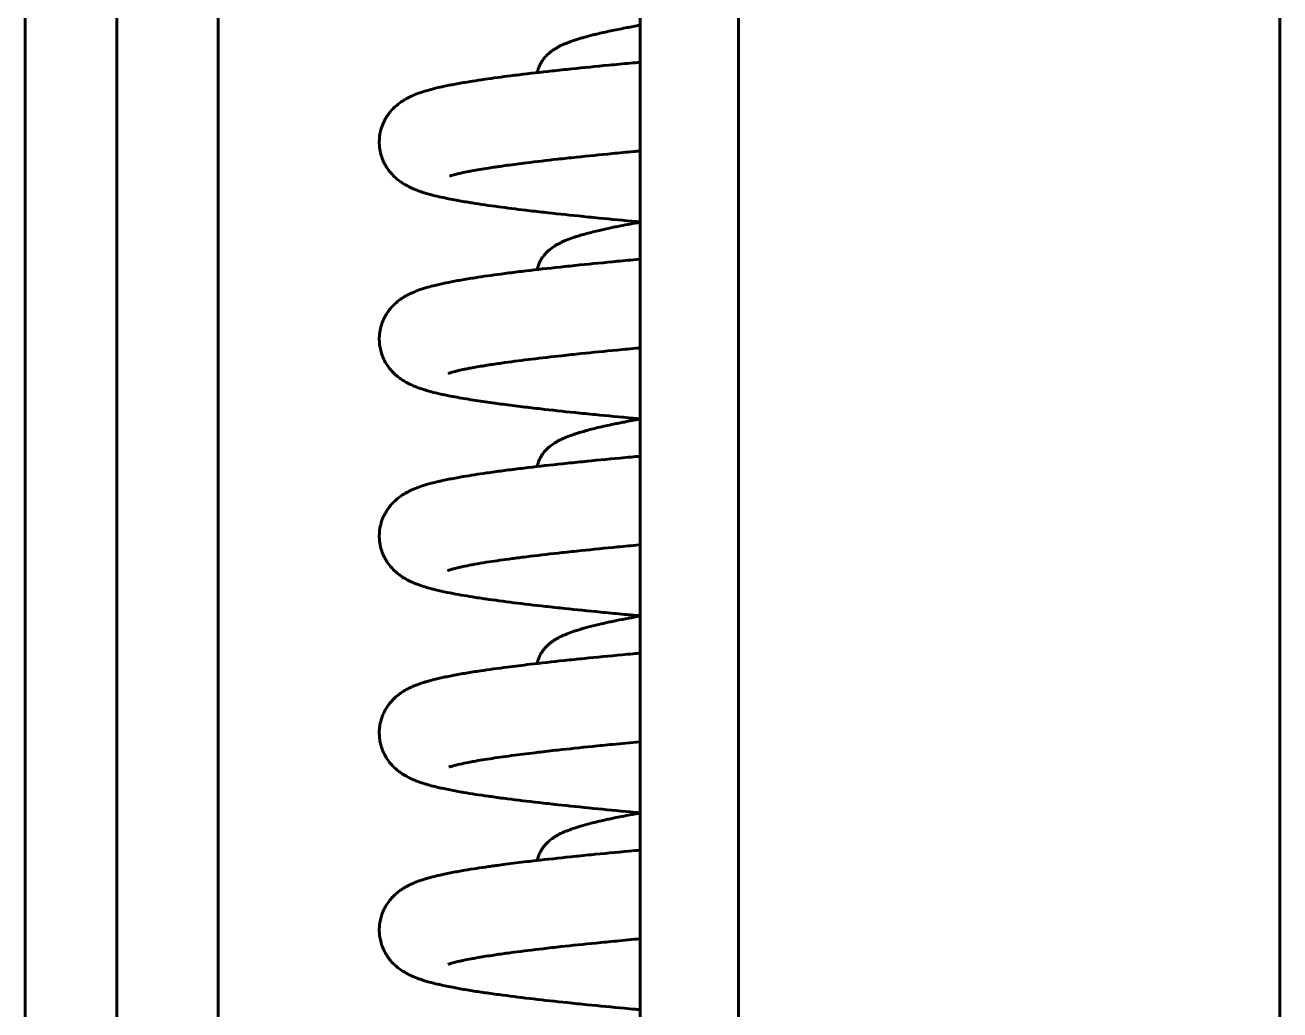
# Model space of a CAD drawing. Header units: millimetres. Extents: x 0 to 840, y 0 to 594.
# Drawn here: x 233.069 to 236.469, y 425.004 to 427.67 of the extents above; entities that cross this region are included whole.
import ezdxf

# ---------------------------------------------------------------- set-up
doc = ezdxf.new("R2010")
doc.units = ezdxf.units.MM
doc.linetypes.add('K5LT_BASIC', pattern=[0])
doc.layers.add('Системный слой', color=7, linetype='Continuous')

msp = doc.modelspace()

# ---------------------------------------------------------------- linework, layer by layer
at = {"layer": 'Системный слой', "color": 5, "linetype": 'K5LT_BASIC', "lineweight": 60, "true_color": 0x0000ff}
for p, q in [((236.46886, 512.31632), (236.46886, 411.74583)), ((235.00219, 512.30589), (235.00219, 411.73474)), ((233.06929, 445.75139), (233.06929, 413.77201)), ((233.31772, 445.75139), (233.31772, 413.77201)), ((233.59245, 413.73968), (233.59245, 445.75139)), ((234.73553, 445.61806), (234.73553, 413.95986))]:
    msp.add_line(p, q, dxfattribs=at)
for points, knots in [([(234.45705, 427.54175), (234.45713, 427.54216), (234.45721, 427.54258), (234.45789, 427.54582), (234.4587, 427.54885), (234.4604, 427.55419), (234.46158, 427.55728), (234.46387, 427.56251), (234.46524, 427.56523), (234.46799, 427.57012), (234.46948, 427.57249), (234.47347, 427.57827), (234.47593, 427.58135), (234.48152, 427.58758), (234.48426, 427.59025), (234.48828, 427.59381), (234.48932, 427.5947), (234.49241, 427.59723), (234.49442, 427.59877), (234.50044, 427.60313), (234.50455, 427.60576), (234.51095, 427.60948), (234.51324, 427.61074), (234.51805, 427.61325), (234.52042, 427.61442), (234.52814, 427.61807), (234.53352, 427.62037), (234.542, 427.62372), (234.54499, 427.62484), (234.55487, 427.62842), (234.56191, 427.63076), (234.57285, 427.63413), (234.57647, 427.63521), (234.58798, 427.63852), (234.59611, 427.64071), (234.60876, 427.64393), (234.61297, 427.64497), (234.6294, 427.64892), (234.64224, 427.6518), (234.6685, 427.65734), (234.68182, 427.66), (234.70671, 427.66474), (234.71807, 427.66683), (234.73168, 427.66925), (234.7336, 427.66959), (234.73553, 427.66993)], [15.2628691, 15.2628691, 15.2628691, 15.2628691, 15.2887015, 15.2887015, 15.4653377, 15.4653377, 15.6520953, 15.6520953, 15.8387862, 15.8387862, 16.0271048, 16.0271048, 16.3255644, 16.3255644, 16.6515986, 16.6515986, 16.7718462, 16.7718462, 16.9956964, 16.9956964, 17.4452095, 17.4452095, 17.6997144, 17.6997144, 17.9632093, 17.9632093, 18.5233364, 18.5233364, 18.8196803, 18.8196803, 19.4742576, 19.4742576, 19.7863054, 19.7863054, 20.4408827, 20.4408827, 20.7564279, 20.7564279, 21.6464516, 21.6464516, 22.4791009, 22.4791009, 23.1359904, 23.1359904, 23.2432333, 23.2432333, 23.2432333, 23.2432333]), ([(234.73553, 427.1374), (234.73235, 427.13769), (234.72918, 427.13798), (234.69109, 427.14148), (234.65707, 427.14468), (234.61473, 427.14882), (234.6054, 427.14974), (234.58689, 427.15158), (234.57771, 427.1525), (234.53604, 427.15675), (234.50474, 427.16007), (234.46646, 427.16435), (234.45811, 427.16529), (234.44163, 427.16719), (234.43348, 427.16815), (234.39941, 427.1722), (234.37473, 427.17531), (234.32607, 427.18185), (234.30246, 427.18528), (234.27835, 427.18912), (234.27617, 427.18947), (234.2677, 427.19084), (234.26154, 427.19187), (234.24954, 427.19393), (234.24366, 427.19498), (234.22326, 427.19872), (234.20947, 427.20148), (234.18864, 427.20612), (234.18091, 427.20796), (234.16885, 427.21107), (234.16449, 427.21225), (234.15438, 427.21513), (234.14847, 427.21694), (234.13908, 427.22007), (234.1352, 427.22144), (234.12764, 427.2243), (234.12438, 427.2256), (234.11354, 427.23027), (234.10696, 427.23344), (234.09641, 427.23949), (234.09294, 427.24163), (234.08415, 427.24754), (234.07818, 427.25207), (234.06805, 427.26125), (234.06351, 427.26586), (234.05684, 427.27384), (234.05454, 427.27682), (234.04966, 427.28377), (234.04711, 427.2878), (234.0424, 427.29638), (234.04026, 427.30081), (234.03644, 427.31015), (234.03479, 427.31493), (234.03166, 427.3263), (234.03038, 427.33287), (234.0289, 427.3462), (234.02869, 427.3529), (234.02931, 427.36617), (234.03016, 427.37279), (234.03251, 427.38417), (234.03387, 427.38916), (234.03704, 427.39862), (234.03891, 427.40325), (234.04307, 427.4121), (234.04538, 427.41635), (234.05033, 427.42441), (234.05298, 427.42822), (234.05648, 427.43278), (234.05726, 427.43376), (234.06087, 427.4382), (234.06386, 427.4415), (234.07123, 427.44896), (234.07599, 427.45313), (234.08547, 427.46056), (234.0904, 427.46392), (234.09848, 427.46889), (234.10133, 427.4705), (234.10779, 427.47397), (234.1107, 427.47541), (234.12027, 427.4799), (234.12663, 427.4825), (234.13642, 427.48614), (234.14014, 427.48744), (234.14778, 427.48996), (234.1515, 427.49112), (234.16171, 427.49416), (234.16812, 427.49591), (234.17919, 427.49873), (234.18391, 427.49989), (234.19562, 427.50261), (234.20278, 427.50418), (234.21547, 427.50681), (234.22089, 427.50789), (234.23194, 427.51002), (234.23764, 427.51108), (234.25543, 427.51428), (234.26801, 427.51639), (234.30251, 427.52187), (234.32552, 427.52521), (234.36118, 427.53002), (234.37256, 427.53151), (234.39191, 427.53396), (234.3997, 427.53493), (234.43578, 427.53934), (234.4656, 427.54276), (234.50565, 427.54712), (234.51446, 427.54807), (234.5322, 427.54995), (234.54113, 427.55089), (234.58236, 427.55516), (234.61591, 427.55848), (234.66014, 427.56273), (234.66979, 427.56364), (234.6892, 427.56547), (234.69897, 427.56638), (234.71766, 427.56811), (234.72656, 427.56893), (234.73553, 427.56975)], [16.5733605, 16.5733605, 16.5733605, 16.5733605, 16.67102, 16.67102, 17.7494913, 17.7494913, 18.058366, 18.058366, 18.3682867, 18.3682867, 19.4817149, 19.4817149, 19.7977256, 19.7977256, 20.1155267, 20.1155267, 21.1484004, 21.1484004, 22.2753271, 22.2753271, 22.3885541, 22.3885541, 22.7183676, 22.7183676, 23.0490511, 23.0490511, 23.8981286, 23.8981286, 24.4330612, 24.4330612, 24.7532706, 24.7532706, 25.1880517, 25.1880517, 25.4883103, 25.4883103, 25.7664111, 25.7664111, 26.273401, 26.273401, 26.49925, 26.49925, 26.8628916, 26.8628916, 27.1385853, 27.1385853, 27.2874063, 27.2874063, 27.4656022, 27.4656022, 27.6395289, 27.6395289, 27.8103544, 27.8103544, 28.0276691, 28.0276691, 28.2413438, 28.2413438, 28.4557886, 28.4557886, 28.6265549, 28.6265549, 28.800464, 28.800464, 28.9768119, 28.9768119, 29.1542275, 29.1542275, 29.2046688, 29.2046688, 29.3873963, 29.3873963, 29.6688539, 29.6688539, 29.9890662, 29.9890662, 30.2050241, 30.2050241, 30.4358381, 30.4358381, 30.917249, 30.917249, 31.2020918, 31.2020918, 31.4956081, 31.4956081, 31.9658096, 31.9658096, 32.2906061, 32.2906061, 32.7608076, 32.7608076, 33.0923762, 33.0923762, 33.4243528, 33.4243528, 34.103763, 34.103763, 35.1996902, 35.1996902, 35.6915436, 35.6915436, 36.0136731, 36.0136731, 37.1569644, 37.1569644, 37.4741226, 37.4741226, 37.7874063, 37.7874063, 38.9044117, 38.9044117, 39.2121532, 39.2121532, 39.5188937, 39.5188937, 39.7943473, 39.7943473, 39.7943473, 39.7943473]), ([(234.21896, 427.26151), (234.2229, 427.26284), (234.22553, 427.26366), (234.2345, 427.26597), (234.23554, 427.26623), (234.23934, 427.26718), (234.24252, 427.26794), (234.25192, 427.27008), (234.25867, 427.27152), (234.27045, 427.27385), (234.27497, 427.27472), (234.29302, 427.27806), (234.3081, 427.28061), (234.33042, 427.28409), (234.33644, 427.28501), (234.34699, 427.28657), (234.35144, 427.28722), (234.36238, 427.28879), (234.36895, 427.2897), (234.39198, 427.29285), (234.4092, 427.29509), (234.45373, 427.30061), (234.48201, 427.30391), (234.52021, 427.30812), (234.52862, 427.30904), (234.54565, 427.31087), (234.55427, 427.31178), (234.59405, 427.31594), (234.62654, 427.3192), (234.66955, 427.32336), (234.67897, 427.32426), (234.69796, 427.32606), (234.70753, 427.32696), (234.72326, 427.32843), (234.72938, 427.329), (234.73553, 427.32957)], [0, 0, 0, 0, 1.0928356, 1.0928356, 1.2106928, 1.2106928, 1.5391979, 1.5391979, 2.1352362, 2.1352362, 2.4798495, 2.4798495, 3.4552807, 3.4552807, 3.8005336, 3.8005336, 4.043289, 4.043289, 4.3869239, 4.3869239, 5.2160697, 5.2160697, 6.4272093, 6.4272093, 6.7629352, 6.7629352, 7.097446, 7.097446, 8.2875542, 8.2875542, 8.6174428, 8.6174428, 8.946375, 8.946375, 9.1538085, 9.1538085, 9.1538085, 9.1538085]), ([(234.73553, 427.13659), (234.71688, 427.13331), (234.6991, 427.13002), (234.67721, 427.12572), (234.67224, 427.12473), (234.66244, 427.12273), (234.65762, 427.12172), (234.64182, 427.11836), (234.63124, 427.11599), (234.6087, 427.11064), (234.59704, 427.10767), (234.57509, 427.10155), (234.56487, 427.09843), (234.5482, 427.09275), (234.54146, 427.09024), (234.53219, 427.08644), (234.52935, 427.08522), (234.52128, 427.08157), (234.51616, 427.07903), (234.50868, 427.07485), (234.50631, 427.07345), (234.49943, 427.06913), (234.49487, 427.06593), (234.48831, 427.06052), (234.48641, 427.05886), (234.4829, 427.05552), (234.48154, 427.05416), (234.47711, 427.04944), (234.47438, 427.04614), (234.47008, 427.04007), (234.46853, 427.03767), (234.4657, 427.03277), (234.46428, 427.03002), (234.46193, 427.02481), (234.46073, 427.02176), (234.45891, 427.01626), (234.45805, 427.01314), (234.45728, 427.00956), (234.45716, 427.00899), (234.45705, 427.00841)], [18.3139549, 18.3139549, 18.3139549, 18.3139549, 19.3516433, 19.3516433, 19.6635245, 19.6635245, 19.9766532, 19.9766532, 20.7091513, 20.7091513, 21.6114066, 21.6114066, 22.513662, 22.513662, 23.1750741, 23.1750741, 23.4687441, 23.4687441, 24.0301832, 24.0301832, 24.2887836, 24.2887836, 24.7961612, 24.7961612, 25.0196636, 25.0196636, 25.183431, 25.183431, 25.5109657, 25.5109657, 25.703835, 25.703835, 25.8932404, 25.8932404, 26.0809724, 26.0809724, 26.2676579, 26.2676579, 26.3034352, 26.3034352, 26.3034352, 26.3034352]), ([(234.73553, 426.60406), (234.72895, 426.60466), (234.7224, 426.60526), (234.68103, 426.60908), (234.64711, 426.6123), (234.60495, 426.61645), (234.59567, 426.61737), (234.57728, 426.61922), (234.56816, 426.62014), (234.52676, 426.62439), (234.4957, 426.62772), (234.45774, 426.632), (234.44947, 426.63295), (234.43311, 426.63486), (234.42504, 426.63581), (234.39859, 426.639), (234.38078, 426.64123), (234.35626, 426.64446), (234.34895, 426.64543), (234.32392, 426.64887), (234.30695, 426.65133), (234.27253, 426.65665), (234.25544, 426.6595), (234.22347, 426.66533), (234.20861, 426.66831), (234.18627, 426.67334), (234.17807, 426.67532), (234.16573, 426.67857), (234.16128, 426.67981), (234.15137, 426.68271), (234.14563, 426.68451), (234.13618, 426.68776), (234.1327, 426.68902), (234.12514, 426.69197), (234.12191, 426.6933), (234.11132, 426.69799), (234.10411, 426.70158), (234.09344, 426.70799), (234.08997, 426.71023), (234.0834, 426.71487), (234.08008, 426.7174), (234.07633, 426.72054), (234.07593, 426.72088), (234.07502, 426.72166), (234.07451, 426.72209), (234.073, 426.72343), (234.07198, 426.72434), (234.06894, 426.72718), (234.0669, 426.72919), (234.0622, 426.73414), (234.05953, 426.73719), (234.05415, 426.74398), (234.05141, 426.74779), (234.04628, 426.75589), (234.04391, 426.7601), (234.03957, 426.76903), (234.03764, 426.77363), (234.03428, 426.78327), (234.03288, 426.78819), (234.03067, 426.79833), (234.02987, 426.80348), (234.02878, 426.81532), (234.0287, 426.82202), (234.02958, 426.83525), (234.03056, 426.84185), (234.03344, 426.85459), (234.03541, 426.8609), (234.03954, 426.87138), (234.0416, 426.87584), (234.04615, 426.88437), (234.04861, 426.88841), (234.05333, 426.89535), (234.05555, 426.89832), (234.06061, 426.90457), (234.0636, 426.90789), (234.06948, 426.91388), (234.07267, 426.91683), (234.0805, 426.92351), (234.08543, 426.92716), (234.09334, 426.93243), (234.0963, 426.93425), (234.10269, 426.93794), (234.10552, 426.93945), (234.11197, 426.9427), (234.11509, 426.94416), (234.12456, 426.94836), (234.13096, 426.95085), (234.14091, 426.95437), (234.14459, 426.9556), (234.15244, 426.95808), (234.15626, 426.95922), (234.16655, 426.96216), (234.17311, 426.96388), (234.1844, 426.96667), (234.18917, 426.9678), (234.20121, 426.97051), (234.20846, 426.97205), (234.22138, 426.97466), (234.22691, 426.97573), (234.23818, 426.97784), (234.24397, 426.97889), (234.26209, 426.98207), (234.27483, 426.98417), (234.30998, 426.98965), (234.33348, 426.993), (234.37278, 426.99821), (234.38752, 427.00009), (234.41061, 427.00293), (234.4186, 427.0039), (234.45571, 427.00831), (234.48637, 427.01174), (234.5273, 427.0161), (234.5362, 427.01704), (234.55416, 427.01891), (234.56323, 427.01984), (234.60504, 427.02408), (234.63897, 427.02739), (234.68365, 427.03162), (234.69339, 427.03253), (234.71301, 427.03435), (234.72287, 427.03526), (234.73371, 427.03625), (234.73462, 427.03634), (234.73553, 427.03642)], [17.8731443, 17.8731443, 17.8731443, 17.8731443, 18.088826, 18.088826, 19.2430082, 19.2430082, 19.5728657, 19.5728657, 19.903935, 19.903935, 21.0932464, 21.0932464, 21.4311239, 21.4311239, 21.7709326, 21.7709326, 22.5628544, 22.5628544, 22.9082078, 22.9082078, 23.7702688, 23.7702688, 24.7511167, 24.7511167, 25.7319646, 25.7319646, 26.3406774, 26.3406774, 26.6823608, 26.6823608, 27.145842, 27.145842, 27.4566931, 27.4566931, 27.7412863, 27.7412863, 28.2949103, 28.2949103, 28.5345529, 28.5345529, 28.7585127, 28.7585127, 28.7855544, 28.7855544, 28.819192, 28.819192, 28.8864673, 28.8864673, 29.0210178, 29.0210178, 29.1992222, 29.1992222, 29.3924215, 29.3924215, 29.5802801, 29.5802801, 29.7641419, 29.7641419, 29.9452173, 29.9452173, 30.1246501, 30.1246501, 30.3524154, 30.3524154, 30.5816272, 30.5816272, 30.8170898, 30.8170898, 31.0043857, 31.0043857, 31.1926415, 31.1926415, 31.3467856, 31.3467856, 31.541587, 31.541587, 31.7421488, 31.7421488, 32.0682243, 32.0682243, 32.2915433, 32.2915433, 32.5285834, 32.5285834, 32.7850106, 32.7850106, 33.2996396, 33.2996396, 33.6081549, 33.6081549, 33.9251792, 33.9251792, 34.4261468, 34.4261468, 34.7744782, 34.7744782, 35.2754458, 35.2754458, 35.629595, 35.629595, 35.9836262, 35.9836262, 36.7063149, 36.7063149, 37.8812267, 37.8812267, 38.5462478, 38.5462478, 38.8890237, 38.8890237, 40.1134652, 40.1134652, 40.4479896, 40.4479896, 40.7810719, 40.7810719, 41.9670723, 41.9670723, 42.2945323, 42.2945323, 42.6208223, 42.6208223, 42.6505344, 42.6505344, 42.6505344, 42.6505344]), ([(234.2162, 426.72723), (234.21618, 426.72722), (234.21586, 426.72709), (234.21813, 426.7279), (234.21948, 426.72836), (234.22351, 426.72964), (234.22853, 426.73111), (234.23702, 426.73328), (234.23997, 426.734), (234.24834, 426.73595), (234.2539, 426.73717), (234.26395, 426.73924), (234.26826, 426.74009), (234.28333, 426.74298), (234.29508, 426.74506), (234.30971, 426.74747), (234.31163, 426.74779), (234.31549, 426.74841), (234.31745, 426.74873), (234.32339, 426.74967), (234.32744, 426.7503), (234.33755, 426.75184), (234.3437, 426.75276), (234.35633, 426.75459), (234.36282, 426.75551), (234.39198, 426.75956), (234.41645, 426.76271), (234.46812, 426.76897), (234.4953, 426.77207), (234.53226, 426.7761), (234.54078, 426.77701), (234.55801, 426.77884), (234.56672, 426.77975), (234.60696, 426.78391), (234.63976, 426.78717), (234.68312, 426.79132), (234.69262, 426.79223), (234.71174, 426.79403), (234.72138, 426.79493), (234.73257, 426.79596), (234.73405, 426.7961), (234.73553, 426.79624)], [0, 0, 0, 0, 0.6796868, 0.6796868, 1.0032509, 1.0032509, 1.7949554, 1.7949554, 2.1758293, 2.1758293, 2.7671949, 2.7671949, 3.161846, 3.161846, 4.0914609, 4.0914609, 4.2287253, 4.2287253, 4.3663208, 4.3663208, 4.6415116, 4.6415116, 5.0388198, 5.0388198, 5.4350687, 5.4350687, 6.7790075, 6.7790075, 8.094241, 8.094241, 8.4805953, 8.4805953, 8.8655663, 8.8655663, 10.236034, 10.236034, 10.6156278, 10.6156278, 10.9941859, 10.9941859, 11.0517875, 11.0517875, 11.0517875, 11.0517875]), ([(234.73553, 426.60326), (234.72098, 426.6007), (234.70696, 426.59814), (234.68834, 426.59457), (234.68325, 426.59358), (234.67323, 426.59159), (234.6683, 426.59059), (234.64892, 426.58659), (234.63519, 426.58358), (234.60964, 426.57755), (234.59784, 426.57454), (234.57563, 426.56838), (234.5653, 426.56524), (234.54847, 426.55951), (234.54167, 426.55699), (234.52975, 426.55211), (234.5245, 426.54977), (234.51672, 426.5459), (234.5143, 426.54464), (234.50947, 426.54197), (234.50708, 426.54058), (234.50013, 426.53627), (234.49553, 426.53309), (234.48889, 426.52769), (234.48699, 426.52605), (234.48338, 426.52267), (234.48195, 426.52125), (234.47737, 426.51641), (234.47454, 426.51302), (234.47017, 426.50688), (234.4686, 426.50445), (234.46577, 426.49957), (234.46434, 426.4968), (234.46198, 426.49161), (234.46078, 426.48857), (234.45894, 426.48304), (234.45809, 426.47998), (234.4573, 426.47635), (234.45717, 426.47571), (234.45705, 426.47507)], [18.338641, 18.338641, 18.338641, 18.338641, 19.1482512, 19.1482512, 19.4593222, 19.4593222, 19.7715446, 19.7715446, 20.7073069, 20.7073069, 21.6177613, 21.6177613, 22.5282157, 22.5282157, 23.1941239, 23.1941239, 23.756251, 23.756251, 24.0254834, 24.0254834, 24.2855205, 24.2855205, 24.7989832, 24.7989832, 25.0232943, 25.0232943, 25.1951459, 25.1951459, 25.5315094, 25.5315094, 25.724764, 25.724764, 25.9146613, 25.9146613, 26.1029563, 26.1029563, 26.2891008, 26.2891008, 26.3285372, 26.3285372, 26.3285372, 26.3285372]), ([(234.73553, 426.07073), (234.71879, 426.07226), (234.70225, 426.07379), (234.67622, 426.07623), (234.66658, 426.07714), (234.64744, 426.07897), (234.63794, 426.07989), (234.59482, 426.08408), (234.56226, 426.08737), (234.52218, 426.09159), (234.51342, 426.09252), (234.49608, 426.0944), (234.48751, 426.09534), (234.44891, 426.09963), (234.42028, 426.10298), (234.36607, 426.10975), (234.34058, 426.11316), (234.31441, 426.11695), (234.31205, 426.11729), (234.30291, 426.11864), (234.29627, 426.11964), (234.26791, 426.12404), (234.24766, 426.12748), (234.21782, 426.13316), (234.2071, 426.13535), (234.18655, 426.13992), (234.17683, 426.14227), (234.16328, 426.14592), (234.15896, 426.14713), (234.14852, 426.15025), (234.14273, 426.15213), (234.13301, 426.15558), (234.1293, 426.15698), (234.12208, 426.1599), (234.11843, 426.16147), (234.10799, 426.16631), (234.10076, 426.17006), (234.09117, 426.17615), (234.08921, 426.17746), (234.08402, 426.18108), (234.08075, 426.18354), (234.07253, 426.19033), (234.06751, 426.19502), (234.05833, 426.20518), (234.05415, 426.21045), (234.04767, 426.22024), (234.04522, 426.22438), (234.04072, 426.23316), (234.0387, 426.2377), (234.03514, 426.24721), (234.03364, 426.25208), (234.0312, 426.26215), (234.03029, 426.26726), (234.02909, 426.27765), (234.02882, 426.28288), (234.02893, 426.29476), (234.02953, 426.30141), (234.0317, 426.31437), (234.03333, 426.32081), (234.03739, 426.33306), (234.03991, 426.33903), (234.04496, 426.34894), (234.04737, 426.35309), (234.05249, 426.36089), (234.05522, 426.36459), (234.05836, 426.36845), (234.05872, 426.36889), (234.06194, 426.37275), (234.06495, 426.37599), (234.07086, 426.38185), (234.07406, 426.38473), (234.08195, 426.39129), (234.08691, 426.39487), (234.09713, 426.40152), (234.102, 426.40427), (234.11047, 426.40864), (234.11347, 426.41007), (234.12, 426.41303), (234.12344, 426.41448), (234.13283, 426.41822), (234.13908, 426.42045), (234.14932, 426.42378), (234.15307, 426.42494), (234.16118, 426.42731), (234.16538, 426.42848), (234.17611, 426.43132), (234.18292, 426.433), (234.19477, 426.43574), (234.19972, 426.43684), (234.21556, 426.44021), (234.22684, 426.44242), (234.24448, 426.44565), (234.25038, 426.4467), (234.27592, 426.45108), (234.29689, 426.45435), (234.32642, 426.4586), (234.33349, 426.45959), (234.34782, 426.46156), (234.35507, 426.46254), (234.37725, 426.46546), (234.3926, 426.4674), (234.41639, 426.4703), (234.42443, 426.47126), (234.46185, 426.47567), (234.49276, 426.47911), (234.53397, 426.48347), (234.54291, 426.48441), (234.56095, 426.48627), (234.57006, 426.4872), (234.61205, 426.49144), (234.6461, 426.49475), (234.6909, 426.49896), (234.70067, 426.49987), (234.71881, 426.50155), (234.72714, 426.50232), (234.73553, 426.50309)], [21.1377655, 21.1377655, 21.1377655, 21.1377655, 21.77178, 21.77178, 22.1494811, 22.1494811, 22.5284516, 22.5284516, 23.8857357, 23.8857357, 24.2713173, 24.2713173, 24.6587, 24.6587, 26.039186, 26.039186, 27.4290782, 27.4290782, 27.5683958, 27.5683958, 27.971547, 27.971547, 29.3298825, 29.3298825, 30.1611088, 30.1611088, 30.992335, 30.992335, 31.3880767, 31.3880767, 31.9542243, 31.9542243, 32.3066161, 32.3066161, 32.6425574, 32.6425574, 33.2785427, 33.2785427, 33.439358, 33.439358, 33.6966408, 33.6966408, 34.0768999, 34.0768999, 34.4061227, 34.4061227, 34.6245799, 34.6245799, 34.8381702, 34.8381702, 35.0482649, 35.0482649, 35.2561536, 35.2561536, 35.46309, 35.46309, 35.7265406, 35.7265406, 35.9949018, 35.9949018, 36.2740161, 36.2740161, 36.4915748, 36.4915748, 36.711137, 36.711137, 36.7398007, 36.7398007, 36.9656262, 36.9656262, 37.1987459, 37.1987459, 37.5808479, 37.5808479, 38.0252439, 38.0252439, 38.3160216, 38.3160216, 38.632789, 38.632789, 39.2217419, 39.2217419, 39.585413, 39.585413, 39.9670968, 39.9670968, 40.5496609, 40.5496609, 40.9542226, 40.9542226, 41.8013478, 41.8013478, 42.2100618, 42.2100618, 43.5240762, 43.5240762, 43.9267402, 43.9267402, 44.3237944, 44.3237944, 45.1179027, 45.1179027, 45.5134112, 45.5134112, 46.9291045, 46.9291045, 47.3150708, 47.3150708, 47.6994222, 47.6994222, 49.0674031, 49.0674031, 49.445334, 49.445334, 49.7628953, 49.7628953, 49.7628953, 49.7628953]), ([(234.21683, 426.1942), (234.21712, 426.19435), (234.21504, 426.19339), (234.21692, 426.19418), (234.21829, 426.19466), (234.22262, 426.19602), (234.22482, 426.19667), (234.23024, 426.19822), (234.23696, 426.19994), (234.24389, 426.20159), (234.24661, 426.20221), (234.25647, 426.2044), (234.26452, 426.20605), (234.27796, 426.20862), (234.28272, 426.20949), (234.29727, 426.21209), (234.3077, 426.21384), (234.33725, 426.21854), (234.35754, 426.2215), (234.39132, 426.22608), (234.40356, 426.22768), (234.42354, 426.23021), (234.431, 426.23113), (234.46557, 426.23534), (234.49437, 426.23864), (234.53315, 426.24286), (234.54167, 426.24377), (234.55891, 426.2456), (234.56763, 426.24651), (234.60787, 426.25067), (234.64068, 426.25392), (234.68405, 426.25808), (234.69355, 426.25898), (234.71268, 426.26078), (234.72232, 426.26168), (234.7332, 426.26269), (234.73436, 426.2628), (234.73553, 426.2629)], [0, 0, 0, 0, 0.1573996, 0.1573996, 0.4896989, 0.4896989, 0.6289713, 0.6289713, 0.9838745, 0.9838745, 1.22397, 1.22397, 1.8330118, 1.8330118, 2.1463607, 2.1463607, 2.7554026, 2.7554026, 3.764051, 3.764051, 4.3022414, 4.3022414, 4.6120137, 4.6120137, 5.7118128, 5.7118128, 6.0158717, 6.0158717, 6.3188239, 6.3188239, 7.3970788, 7.3970788, 7.6959167, 7.6959167, 7.9939418, 7.9939418, 8.0295675, 8.0295675, 8.0295675, 8.0295675]), ([(234.45704, 425.94171), (234.4573, 425.94303), (234.45758, 425.94435), (234.45891, 425.94981), (234.46015, 425.95363), (234.46329, 425.9614), (234.465, 425.96487), (234.46838, 425.97076), (234.46984, 425.97304), (234.47236, 425.97665), (234.47345, 425.9781), (234.47616, 425.98156), (234.47798, 425.98367), (234.48275, 425.98882), (234.48594, 425.99182), (234.49109, 425.99619), (234.49303, 425.99772), (234.49713, 426.00076), (234.49909, 426.00214), (234.50337, 426.00497), (234.50544, 426.00625), (234.51237, 426.01035), (234.5172, 426.01287), (234.52466, 426.01644), (234.52728, 426.01763), (234.5327, 426.01999), (234.53542, 426.02111), (234.54408, 426.02455), (234.55013, 426.02676), (234.55973, 426.03), (234.56309, 426.03109), (234.57503, 426.03484), (234.58396, 426.03741), (234.60286, 426.04248), (234.61284, 426.04498), (234.63155, 426.04938), (234.6401, 426.0513), (234.65159, 426.05377), (234.65422, 426.05433), (234.66168, 426.0559), (234.66656, 426.05691), (234.68201, 426.06003), (234.69288, 426.06214), (234.7143, 426.06614), (234.72477, 426.06803), (234.73553, 426.06993)], [15.2718985, 15.2718985, 15.2718985, 15.2718985, 15.3522378, 15.3522378, 15.6072395, 15.6072395, 15.8710005, 15.8710005, 16.060471, 16.060471, 16.1877963, 16.1877963, 16.3897335, 16.3897335, 16.739269, 16.739269, 16.9583266, 16.9583266, 17.1864268, 17.1864268, 17.4256384, 17.4256384, 17.9519971, 17.9519971, 18.2298086, 18.2298086, 18.5143209, 18.5143209, 19.1041353, 19.1041353, 19.411771, 19.411771, 20.1680923, 20.1680923, 20.9244135, 20.9244135, 21.5175174, 21.5175174, 21.6920059, 21.6920059, 22.0055935, 22.0055935, 22.6681581, 22.6681581, 23.2668168, 23.2668168, 23.2668168, 23.2668168]), ([(234.73553, 425.5374), (234.72689, 425.53818), (234.71831, 425.53897), (234.67501, 425.54299), (234.64118, 425.54621), (234.57514, 425.55273), (234.54299, 425.55602), (234.50349, 425.56026), (234.49486, 425.5612), (234.47779, 425.56308), (234.46935, 425.56402), (234.43112, 425.56836), (234.40276, 425.57177), (234.36856, 425.57617), (234.36113, 425.57714), (234.34652, 425.5791), (234.33934, 425.58008), (234.32954, 425.58145), (234.3268, 425.58184), (234.30021, 425.58562), (234.27813, 425.58904), (234.25558, 425.59289), (234.25353, 425.59325), (234.24553, 425.59464), (234.23971, 425.59569), (234.22197, 425.599), (234.21058, 425.60128), (234.1946, 425.60478), (234.18969, 425.6059), (234.17813, 425.60866), (234.17143, 425.61036), (234.16068, 425.61331), (234.15656, 425.6145), (234.1459, 425.61776), (234.13973, 425.6198), (234.13008, 425.62335), (234.12615, 425.62489), (234.11898, 425.6279), (234.11547, 425.62946), (234.10534, 425.63435), (234.09945, 425.63748), (234.08877, 425.64439), (234.08572, 425.6465), (234.07917, 425.65147), (234.07594, 425.65412), (234.06967, 425.65977), (234.06636, 425.66301), (234.05906, 425.67096), (234.05441, 425.67678), (234.04696, 425.68793), (234.04345, 425.69411), (234.04, 425.70162), (234.03945, 425.70286), (234.03846, 425.7052), (234.03801, 425.70629), (234.03672, 425.7096), (234.03592, 425.71184), (234.03368, 425.71868), (234.03242, 425.72337), (234.0304, 425.73322), (234.02967, 425.73838), (234.02884, 425.7488), (234.02875, 425.75404), (234.02922, 425.7645), (234.02979, 425.7697), (234.03177, 425.78136), (234.0334, 425.78775), (234.03755, 425.80013), (234.04009, 425.8061), (234.04593, 425.81748), (234.04926, 425.82287), (234.05492, 425.83082), (234.05713, 425.83366), (234.06221, 425.83971), (234.06522, 425.84294), (234.07114, 425.84877), (234.07434, 425.85164), (234.08044, 425.85669), (234.08365, 425.85912), (234.09199, 425.865), (234.09691, 425.86802), (234.10524, 425.87264), (234.10808, 425.8741), (234.11456, 425.87726), (234.11775, 425.8787), (234.12438, 425.88154), (234.12797, 425.88298), (234.13744, 425.88655), (234.1436, 425.88865), (234.15401, 425.89189), (234.15787, 425.89303), (234.16829, 425.89596), (234.17494, 425.89769), (234.18636, 425.90047), (234.19118, 425.90159), (234.20116, 425.90382), (234.2062, 425.9049), (234.22239, 425.90823), (234.23397, 425.91044), (234.25207, 425.91366), (234.25808, 425.91469), (234.27042, 425.91676), (234.27673, 425.91778), (234.28961, 425.91982), (234.29619, 425.92083), (234.32559, 425.92523), (234.35001, 425.9286), (234.39556, 425.93445), (234.41601, 425.93695), (234.46676, 425.94289), (234.49786, 425.94633), (234.53929, 425.9507), (234.54826, 425.95163), (234.56638, 425.95349), (234.57552, 425.95442), (234.61765, 425.95866), (234.6518, 425.96196), (234.69671, 425.96617), (234.70651, 425.96708), (234.72274, 425.96858), (234.72912, 425.96917), (234.73553, 425.96975)], [17.9354289, 17.9354289, 17.9354289, 17.9354289, 18.2111172, 18.2111172, 19.3360676, 19.3360676, 20.4839774, 20.4839774, 20.8101416, 20.8101416, 21.1379845, 21.1379845, 22.3169374, 22.3169374, 22.6518669, 22.6518669, 22.9882636, 22.9882636, 23.1203591, 23.1203591, 24.2795182, 24.2795182, 24.3973014, 24.3973014, 24.7414946, 24.7414946, 25.4776569, 25.4776569, 25.8197695, 25.8197695, 26.3101899, 26.3101899, 26.6402391, 26.6402391, 27.1306594, 27.1306594, 27.4287346, 27.4287346, 27.7083114, 27.7083114, 28.1987108, 28.1987108, 28.41462, 28.41462, 28.6186276, 28.6186276, 28.8142681, 28.8142681, 29.0946032, 29.0946032, 29.3521909, 29.3521909, 29.4023304, 29.4023304, 29.4455, 29.4455, 29.5318393, 29.5318393, 29.7045179, 29.7045179, 29.887162, 29.887162, 30.0699954, 30.0699954, 30.2528687, 30.2528687, 30.4864636, 30.4864636, 30.7236524, 30.7236524, 30.9685298, 30.9685298, 31.1159927, 31.1159927, 31.3065286, 31.3065286, 31.5033115, 31.5033115, 31.7077628, 31.7077628, 32.0635782, 32.0635782, 32.2984174, 32.2984174, 32.5529291, 32.5529291, 32.8291419, 32.8291419, 33.3247223, 33.3247223, 33.635225, 33.635225, 34.1270749, 34.1270749, 34.466914, 34.466914, 34.8082045, 34.8082045, 35.5244456, 35.5244456, 35.8688444, 35.8688444, 36.212263, 36.212263, 36.5538415, 36.5538415, 37.7062694, 37.7062694, 38.5705763, 38.5705763, 39.7649724, 39.7649724, 40.0900658, 40.0900658, 40.4138402, 40.4138402, 41.566101, 41.566101, 41.8844899, 41.8844899, 42.0891737, 42.0891737, 42.0891737, 42.0891737]), ([(234.21771, 425.66108), (234.21897, 425.66153), (234.2199, 425.66183), (234.22316, 425.66285), (234.22502, 425.6634), (234.2324, 425.66548), (234.23978, 425.66734), (234.25491, 425.67073), (234.26244, 425.67229), (234.27522, 425.67477), (234.27989, 425.67564), (234.29963, 425.67921), (234.31652, 425.68199), (234.35349, 425.68758), (234.37367, 425.69041), (234.41532, 425.69588), (234.43657, 425.69852), (234.47633, 425.70322), (234.49437, 425.70527), (234.54268, 425.7106), (234.57391, 425.71387), (234.61548, 425.71806), (234.62459, 425.71897), (234.64297, 425.72078), (234.65225, 425.72168), (234.68568, 425.72492), (234.71035, 425.72724), (234.73553, 425.72957)], [0, 0, 0, 0, 0.293886, 0.293886, 0.5898718, 0.5898718, 1.3635603, 1.3635603, 1.9740573, 1.9740573, 2.303263, 2.303263, 3.3102525, 3.3102525, 4.317242, 4.317242, 5.2466738, 5.2466738, 5.9666873, 5.9666873, 7.1106757, 7.1106757, 7.4270701, 7.4270701, 7.7424992, 7.7424992, 8.552979, 8.552979, 8.552979, 8.552979]), ([(234.45705, 425.40839), (234.45761, 425.41133), (234.45829, 425.41407), (234.46037, 425.42093), (234.4619, 425.42485), (234.46436, 425.43012), (234.4653, 425.43196), (234.46753, 425.43602), (234.46912, 425.4386), (234.47218, 425.4431), (234.47387, 425.44536), (234.47724, 425.4495), (234.47898, 425.45145), (234.48259, 425.45524), (234.48435, 425.45694), (234.48959, 425.4617), (234.49273, 425.4642), (234.49816, 425.46816), (234.50022, 425.46957), (234.5045, 425.47234), (234.50675, 425.47371), (234.51389, 425.47784), (234.5189, 425.4804), (234.52671, 425.48404), (234.52929, 425.48519), (234.53473, 425.4875), (234.53759, 425.48866), (234.54611, 425.49197), (234.55201, 425.49408), (234.56149, 425.49724), (234.56487, 425.49833), (234.57617, 425.50183), (234.58443, 425.50421), (234.60497, 425.50972), (234.61759, 425.51282), (234.63249, 425.51623), (234.63393, 425.51656), (234.63751, 425.51736), (234.63967, 425.51784), (234.64618, 425.51928), (234.6506, 425.52023), (234.65987, 425.52219), (234.66473, 425.5232), (234.68395, 425.5271), (234.69896, 425.52998), (234.72149, 425.5341), (234.72844, 425.53535), (234.73553, 425.53659)], [15.2741462, 15.2741462, 15.2741462, 15.2741462, 15.4509663, 15.4509663, 15.7121487, 15.7121487, 15.8385731, 15.8385731, 16.0309793, 16.0309793, 16.2258779, 16.2258779, 16.4247874, 16.4247874, 16.6294481, 16.6294481, 16.9975629, 16.9975629, 17.230095, 17.230095, 17.4755594, 17.4755594, 18.0230401, 18.0230401, 18.2992868, 18.2992868, 18.5885038, 18.5885038, 19.1571512, 19.1571512, 19.4646108, 19.4646108, 20.1602918, 20.1602918, 21.1073739, 21.1073739, 21.2082268, 21.2082268, 21.3563031, 21.3563031, 21.6524559, 21.6524559, 21.9660775, 21.9660775, 22.8720046, 22.8720046, 23.266217, 23.266217, 23.266217, 23.266217]), ([(234.73553, 425.00406), (234.73126, 425.00445), (234.72701, 425.00484), (234.7129, 425.00614), (234.70311, 425.00705), (234.65878, 425.01119), (234.62515, 425.01443), (234.58346, 425.01859), (234.57431, 425.01952), (234.55617, 425.02137), (234.54718, 425.0223), (234.50639, 425.02656), (234.47585, 425.02991), (234.4174, 425.03666), (234.38954, 425.04008), (234.35597, 425.04449), (234.34868, 425.04547), (234.33434, 425.04744), (234.3273, 425.04843), (234.30656, 425.0514), (234.29331, 425.0534), (234.27421, 425.05644), (234.26796, 425.05746), (234.25576, 425.05952), (234.24977, 425.06056), (234.23813, 425.06265), (234.23245, 425.0637), (234.21263, 425.06751), (234.19933, 425.07031), (234.17909, 425.07508), (234.1716, 425.07697), (234.15996, 425.08018), (234.15564, 425.08144), (234.14755, 425.08393), (234.14335, 425.08529), (234.13382, 425.08859), (234.12858, 425.09054), (234.11907, 425.09453), (234.116, 425.09589), (234.10904, 425.09922), (234.10574, 425.1009), (234.09625, 425.10615), (234.08971, 425.11022), (234.08011, 425.11739), (234.0767, 425.12014), (234.07037, 425.12577), (234.06719, 425.12884), (234.0632, 425.13311), (234.06233, 425.13407), (234.05995, 425.13677), (234.05844, 425.13857), (234.05381, 425.14441), (234.05073, 425.14875), (234.04446, 425.15896), (234.04139, 425.16487), (234.03678, 425.17589), (234.0351, 425.18066), (234.03229, 425.19057), (234.03117, 425.19562), (234.02957, 425.20593), (234.02908, 425.21114), (234.02876, 425.2216), (234.02893, 425.22685), (234.02989, 425.2372), (234.03071, 425.24236), (234.03289, 425.25234), (234.03431, 425.25731), (234.0381, 425.26817), (234.04071, 425.2741), (234.04666, 425.28539), (234.05003, 425.29072), (234.05498, 425.29752), (234.05638, 425.29934), (234.06061, 425.30457), (234.0636, 425.30789), (234.06948, 425.31387), (234.07267, 425.31683), (234.07875, 425.32201), (234.08195, 425.32451), (234.08817, 425.32902), (234.09123, 425.33107), (234.09992, 425.33648), (234.10477, 425.33911), (234.11323, 425.3433), (234.11642, 425.34477), (234.12303, 425.34765), (234.1266, 425.3491), (234.13612, 425.35275), (234.14234, 425.35489), (234.15278, 425.35818), (234.15662, 425.35933), (234.16484, 425.36167), (234.16921, 425.36284), (234.18008, 425.36564), (234.18689, 425.36728), (234.19894, 425.37), (234.20394, 425.37108), (234.21981, 425.37439), (234.23108, 425.37656), (234.2488, 425.37975), (234.25476, 425.38079), (234.28072, 425.38518), (234.30212, 425.38847), (234.32769, 425.3921), (234.33025, 425.39247), (234.33802, 425.39355), (234.34327, 425.39427), (234.35586, 425.39597), (234.36327, 425.39696), (234.38942, 425.40035), (234.4089, 425.40275), (234.43727, 425.40611), (234.44551, 425.40707), (234.48356, 425.41143), (234.51485, 425.41483), (234.55651, 425.41915), (234.56559, 425.42008), (234.58393, 425.42194), (234.59318, 425.42286), (234.63577, 425.42709), (234.67022, 425.43038), (234.71547, 425.43458), (234.72535, 425.43549), (234.73537, 425.43641), (234.73545, 425.43641), (234.73553, 425.43642)], [16.58026, 16.58026, 16.58026, 16.58026, 16.7113678, 16.7113678, 17.0165274, 17.0165274, 18.1037052, 18.1037052, 18.4137602, 18.4137602, 18.7250169, 18.7250169, 19.8435359, 19.8435359, 20.9801842, 20.9801842, 21.3036729, 21.3036729, 21.6284423, 21.6284423, 22.2809639, 22.2809639, 22.6106533, 22.6106533, 22.9409489, 22.9409489, 23.2724114, 23.2724114, 24.1241018, 24.1241018, 24.6601097, 24.6601097, 24.9755467, 24.9755467, 25.2856366, 25.2856366, 25.7202335, 25.7202335, 25.9768998, 25.9768998, 26.219676, 26.219676, 26.6424806, 26.6424806, 26.8482766, 26.8482766, 27.0428755, 27.0428755, 27.0973904, 27.0973904, 27.1927688, 27.1927688, 27.3971769, 27.3971769, 27.6352768, 27.6352768, 27.8061828, 27.8061828, 27.9750058, 27.9750058, 28.142804, 28.142804, 28.3106237, 28.3106237, 28.479523, 28.479523, 28.6505951, 28.6505951, 28.8789979, 28.8789979, 29.1149877, 29.1149877, 29.2060233, 29.2060233, 29.3886346, 29.3886346, 29.5766262, 29.5766262, 29.7714665, 29.7714665, 29.9749926, 29.9749926, 30.344947, 30.344947, 30.5880955, 30.5880955, 30.8517696, 30.8517696, 31.3340638, 31.3340638, 31.6317807, 31.6317807, 31.946371, 31.946371, 32.4160017, 32.4160017, 32.7440026, 32.7440026, 33.4213224, 33.4213224, 33.7529344, 33.7529344, 34.8266394, 34.8266394, 34.9455994, 34.9455994, 35.1835196, 35.1835196, 35.5076334, 35.5076334, 36.3075874, 36.3075874, 36.627275, 36.627275, 37.7635705, 37.7635705, 38.0756592, 38.0756592, 38.3866299, 38.3866299, 39.4927796, 39.4927796, 39.7985162, 39.7985162, 39.8008871, 39.8008871, 39.8008871, 39.8008871]), ([(234.21565, 425.12698), (234.21603, 425.12714), (234.2158, 425.12705), (234.21812, 425.12792), (234.22111, 425.12892), (234.22664, 425.13053), (234.229, 425.13119), (234.23539, 425.13288), (234.24038, 425.13411), (234.24946, 425.13619), (234.25311, 425.13698), (234.26335, 425.13913), (234.27018, 425.14048), (234.28222, 425.14274), (234.28709, 425.14362), (234.30506, 425.14676), (234.31915, 425.14905), (234.34057, 425.15229), (234.34691, 425.15323), (234.35981, 425.15509), (234.36635, 425.15601), (234.37974, 425.15785), (234.38659, 425.15877), (234.41806, 425.16292), (234.44446, 425.16617), (234.48045, 425.17034), (234.48851, 425.17126), (234.50485, 425.17309), (234.51313, 425.17401), (234.55146, 425.1782), (234.58294, 425.18147), (234.6248, 425.18565), (234.63396, 425.18656), (234.65246, 425.18837), (234.66179, 425.18928), (234.69223, 425.1922), (234.71368, 425.19422), (234.73553, 425.19624)], [0, 0, 0, 0, 0.3092941, 0.3092941, 1.0276052, 1.0276052, 1.3618763, 1.3618763, 1.9564976, 1.9564976, 2.327769, 2.327769, 2.9223904, 2.9223904, 3.299741, 3.299741, 4.2525825, 4.2525825, 4.6374266, 4.6374266, 5.0126947, 5.0126947, 5.3872582, 5.3872582, 6.6943777, 6.6943777, 7.0634922, 7.0634922, 7.430943, 7.430943, 8.7397066, 8.7397066, 9.1015488, 9.1015488, 9.4624336, 9.4624336, 10.2673699, 10.2673699, 10.2673699, 10.2673699])]:
    msp.add_open_spline(points, degree=3, knots=knots, dxfattribs=at)

doc.saveas('drawing.dxf')
